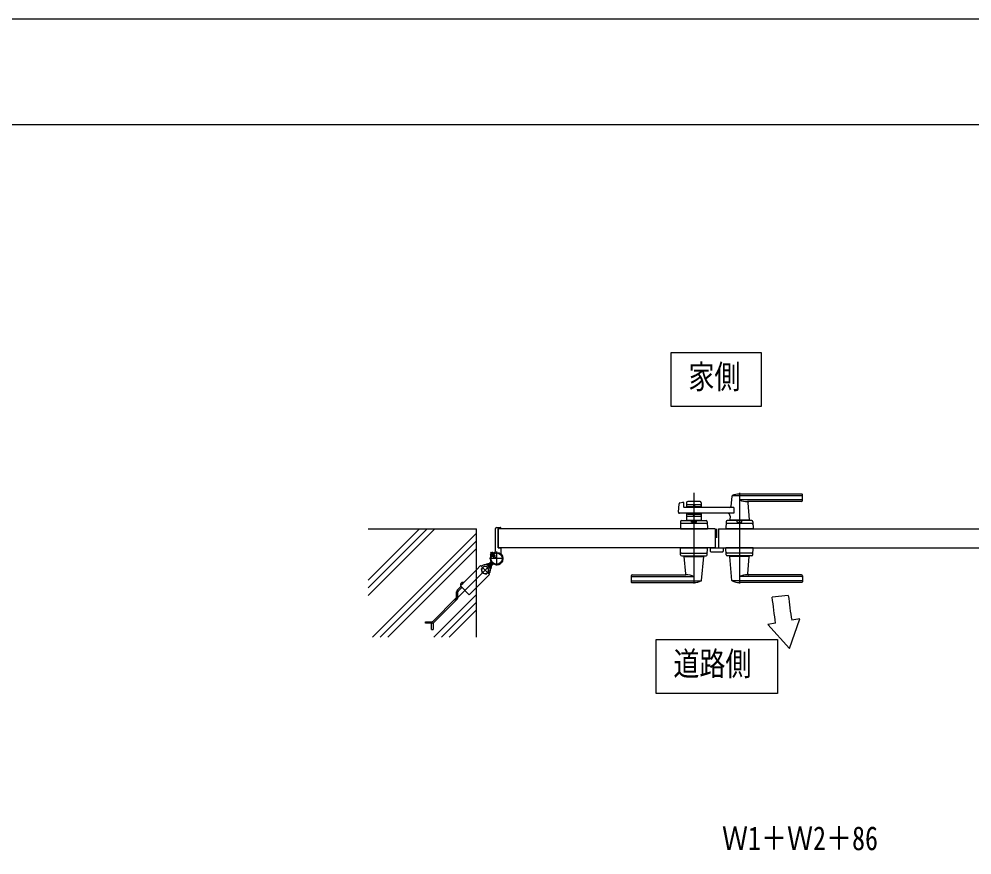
# Model space of a CAD drawing. Units: millimetres, scale not verified. Extents: x -4205 to 4205, y -2970 to 2970.
# Drawn here: x -2448 to -690, y 1428 to 2970 of the extents above; entities that cross this region are included whole.
import ezdxf
from ezdxf.enums import TextEntityAlignment as Align

# ---------------------------------------------------------------- set-up
doc = ezdxf.new("R2010")
doc.units = ezdxf.units.MM
doc.header["$LTSCALE"] = 12
for name, color, linetype in [('0-2_USER1', 3, 'Continuous'), ('0-3_YKK_12', 2, 'Continuous'), ('0-4_YKK_A1', 4, 'Continuous'), ('0-5_YKK_D', 6, 'Continuous'), ('0-6_YKK_ZWAK', 7, 'Continuous')]:
    doc.layers.add(name, color=color, linetype=linetype)
doc.styles.add('ＭＳ ゴシック', font='')
doc.styles.get('ＭＳ ゴシック').set_extended_font_data('MS Gothic')

msp = doc.modelspace()

# ---------------------------------------------------------------- linework, layer by layer
at = {"layer": '0-2_USER1'}
for points in [[(-1245.3, 2255.26), (-1245.3, 2355.26), (-1078.9, 2355.26), (-1078.9, 2255.26)], [(-1272.98, 1726.04), (-1272.98, 1826.04), (-1048.98, 1826.04), (-1048.98, 1726.04)]]:
    msp.add_lwpolyline(points, close=True, dxfattribs=at)
at = {"layer": '0-3_YKK_12'}
msp.add_line((-1160.98, 2013), (-1160.98, 2030), dxfattribs=at)
at = {"layer": '0-4_YKK_A1'}
for p, q in [((-1202.98, 2096), (-1202.98, 1929)), ((-1118.98, 2096), (-1118.98, 1929)), ((-1003.98, 2094), (-1118.98, 2094)), ((-1002.98, 2082), (-1002.98, 2093)), ((-1231.81, 2060.66), (-1230.59, 2076.07)), ((-1229.08, 2077.85), (-1223.66, 2079.2)), ((-1222.42, 2078.28), (-1222.03, 2070.45)), ((-1216.48, 2078), (-1216.48, 2069.5)), ((-1216.48, 2075), (-1189.48, 2075)), ((-1191.48, 2080), (-1214.48, 2080)), ((-1189.48, 2078), (-1189.48, 2069.5)), ((-1133.03, 2090.39), (-1134.73, 2071.31)), ((-1003.98, 2090.98), (-1132.77, 2090.98)), ((-1003.98, 2083.33), (-1118.98, 2083.33)), ((-1004.98, 2080), (-1104, 2080)), ((-1103.81, 2077.81), (-1101.01, 2046.32)), ((-1129.42, 2069.5), (-1221.03, 2069.5)), ((-1216.48, 2058.5), (-1216.48, 2045)), ((-1214.48, 2071), (-1205.39, 2071)), ((-1214.48, 2057), (-1205.39, 2057)), ((-1203.33, 2072.65), (-1204.69, 2071.29)), ((-1203.33, 2055.35), (-1204.69, 2056.71)), ((-1202.62, 2072.65), (-1201.27, 2071.29)), ((-1202.62, 2055.35), (-1201.27, 2056.71)), ((-1200.56, 2071), (-1191.48, 2071)), ((-1200.56, 2057), (-1191.48, 2057)), ((-1189.48, 2058.5), (-1189.48, 2045)), ((-1227.54, 2043.07), (-1227.98, 2030)), ((-1180.25, 2040), (-1225.71, 2040)), ((-1225.55, 2045), (-1180.41, 2045)), ((-1216.48, 2053), (-1189.48, 2053)), ((-1189.48, 2045), (-1216.48, 2045)), ((-1198.48, 2042.2), (-1198.48, 2045)), ((-1178.42, 2043.07), (-1177.98, 2030)), ((-1143.54, 2043.07), (-1143.98, 2030)), ((-1096.25, 2040), (-1141.71, 2040)), ((-1096.41, 2045), (-1141.55, 2045)), ((-1100.98, 2045.99), (-1136.98, 2045.99)), ((-1136.98, 2045), (-1136.98, 2045.99)), ((-1136.35, 2053.05), (-1136.95, 2046.32)), ((-1101.31, 2045.99), (-1136.65, 2045.99)), ((-1133.98, 2045.99), (-1136.15, 2045.99)), ((-1123.48, 2042.2), (-1123.48, 2045)), ((-1101.31, 2045.99), (-1103.98, 2045.99)), ((-1100.98, 2045), (-1100.98, 2045.99)), ((-1094.42, 2043.07), (-1093.98, 2030)), ((-1803.98, 2030), (-1603.98, 2030)), ((-1709.24, 2030), (-1803.98, 1935.25)), ((-1695.09, 2030), (-1803.98, 1921.11)), ((-1680.95, 2030), (-1803.98, 1906.97)), ((-1603.98, 2022.12), (-1796.1, 1830)), ((-1603.98, 1830), (-1603.98, 2030)), ((-1568.98, 1989.94), (-1568.98, 2030.5)), ((-1566.98, 2032.5), (-1559.98, 2032.5)), ((-1563.98, 1995), (-1563.98, 2030)), ((-1563.68, 2030.3), (-1559.48, 2030.3)), ((-1558.98, 2030.8), (-1558.98, 2031.5)), ((-1227.98, 2030), (-1177.98, 2030)), ((-1093.98, 2030), (-1143.98, 2030)), ((-1603.98, 2007.98), (-1781.96, 1830)), ((-1603.98, 1993.83), (-1767.81, 1830)), ((-1578.53, 1986.55), (-1568.47, 1976.49)), ((-1566.98, 1988), (-1566.98, 1962)), ((-1563.68, 1994.7), (-1559.48, 1994.7)), ((-1558.98, 1994.2), (-1558.98, 1985.16)), ((-1227.54, 1981.93), (-1227.98, 1995)), ((-1227.98, 1995), (-1177.98, 1995)), ((-1178.42, 1981.93), (-1177.98, 1995)), ((-1172.98, 1995), (-1172.98, 1988.5)), ((-1172.98, 1995), (-1148.98, 1995)), ((-1171.98, 1987.5), (-1149.98, 1987.5)), ((-1148.98, 1995), (-1148.98, 1988.5)), ((-1143.54, 1981.93), (-1143.98, 1995)), ((-1093.98, 1995), (-1143.98, 1995)), ((-1094.42, 1981.93), (-1093.98, 1995)), ((-1553.98, 1975), (-1579.98, 1975)), ((-1579.63, 1965.18), (-1576.4, 1968.41)), ((-1578.39, 1963.59), (-1573.73, 1968.25)), ((-1575.3, 1981.42), (-1576.06, 1982.18)), ((-1575.7, 1980.89), (-1572.28, 1977.47)), ((-1571.82, 1977.94), (-1575.3, 1981.42)), ((-1573.4, 1983.32), (-1574.16, 1984.08)), ((-1569.92, 1979.84), (-1573.4, 1983.32)), ((-1569.46, 1980.3), (-1572.87, 1983.71)), ((-1572.28, 1977.47), (-1569.46, 1980.3)), ((-1225.71, 1985), (-1180.25, 1985)), ((-1225.55, 1980), (-1180.41, 1980)), ((-1220.98, 1980), (-1220.98, 1979)), ((-1220.98, 1979), (-1184.98, 1979)), ((-1218.15, 1947.18), (-1220.96, 1978.67)), ((-1188.93, 1934.6), (-1185.01, 1978.67)), ((-1184.98, 1980), (-1184.98, 1979)), ((-1096.25, 1985), (-1141.71, 1985)), ((-1096.41, 1980), (-1141.55, 1980)), ((-1136.98, 1980), (-1136.98, 1979)), ((-1100.98, 1979), (-1136.98, 1979)), ((-1133.03, 1934.6), (-1136.95, 1978.67)), ((-1103.81, 1947.18), (-1101, 1978.67)), ((-1100.98, 1980), (-1100.98, 1979)), ((-1581.48, 1960.5), (-1644.07, 1897.91)), ((-1595.26, 1960.86), (-1596.4, 1961.99)), ((-1590.14, 1961.04), (-1595.44, 1955.73)), ((-1595.44, 1955.73), (-1593.5, 1948.48)), ((-1594.91, 1960.5), (-1581.48, 1947.07)), ((-1582.89, 1959.09), (-1590.14, 1961.04)), ((-1586.25, 1946.54), (-1580.94, 1951.84)), ((-1579.63, 1965.18), (-1583.22, 1965.18)), ((-1583.22, 1963.18), (-1579.38, 1963.18)), ((-1580.94, 1951.84), (-1582.89, 1959.09)), ((-1578.8, 1958.76), (-1578.8, 1962.6)), ((-1576.8, 1962.35), (-1573.57, 1965.58)), ((-1576.8, 1962.35), (-1576.8, 1958.76)), ((-1575.82, 1963.33), (-1575.11, 1962.63)), ((-1575.11, 1962.63), (-1572.71, 1965.03)), ((-1593.5, 1948.48), (-1586.25, 1946.54)), ((-1579.99, 1945.58), (-1581.12, 1946.72)), ((-1318.98, 1943), (-1318.98, 1932)), ((-1317.98, 1941.67), (-1202.98, 1941.67)), ((-1317.98, 1934.02), (-1189.19, 1934.02)), ((-1316.98, 1945), (-1217.96, 1945)), ((-1003.98, 1934.02), (-1132.77, 1934.02)), ((-1003.98, 1941.67), (-1118.98, 1941.67)), ((-1004.98, 1945), (-1104, 1945)), ((-1002.98, 1943), (-1002.98, 1932)), ((-1639.61, 1916.51), (-1632.74, 1923.38)), ((-1637.6, 1914.85), (-1630.9, 1921.54)), ((-1633.23, 1928.11), (-1631.4, 1927.48)), ((-1632.81, 1925.57), (-1633.08, 1926.03)), ((-1631.75, 1926.63), (-1632.81, 1925.57)), ((-1628.92, 1929.46), (-1631.75, 1926.63)), ((-1631.4, 1927.48), (-1630.15, 1927.86)), ((-1630.4, 1930.94), (-1629.77, 1929.11)), ((-1629.77, 1929.11), (-1630.15, 1927.86)), ((-1628.92, 1929.46), (-1627.86, 1930.52)), ((-1627.86, 1930.52), (-1628.32, 1930.79)), ((-1317.98, 1931), (-1202.98, 1931)), ((-1003.98, 1931), (-1118.98, 1931)), ((-1684.64, 1859.18), (-1641.37, 1902.45)), ((-1682.98, 1857.17), (-1639.36, 1900.78)), ((-1603.98, 1908.98), (-1682.96, 1830)), ((-1640.79, 1903.86), (-1640.79, 1913.68)), ((-1638.19, 1903.61), (-1638.19, 1913.43)), ((-1028.98, 1906.81), (-1058.81, 1903.63)), ((-1603.98, 1894.84), (-1668.82, 1830)), ((-1603.98, 1880.7), (-1654.68, 1830)), ((-1026.64, 1808.9), (-1007.77, 1863.84)), ((-1007.77, 1863.84), (-1022.54, 1861.23)), ((-1698.29, 1858.59), (-1686.05, 1858.59)), ((-1698.29, 1855.99), (-1698.29, 1858.59)), ((-1685.8, 1855.99), (-1698.29, 1855.99)), ((-1686.75, 1844.45), (-1686.75, 1855.99)), ((-1684.15, 1856.35), (-1684.15, 1844.45)), ((-1052.52, 1855.95), (-1066.86, 1853.42)), ((-1026.64, 1808.9), (-1066.86, 1853.42)), ((-1686.75, 1844.45), (-1684.15, 1844.45))]:
    msp.add_line(p, q, dxfattribs=at)
for points in [[(-1129.42, 2069.5), (-1129.42, 2058.5), (-1229.81, 2058.5)], [(-1198.48, 2042.2), (-1207.48, 2042.2), (-1207.48, 2045)], [(-1123.48, 2042.2), (-1114.48, 2042.2), (-1114.48, 2045)], [(-1163.98, 2030), (-1163.98, 1995), (-1563.98, 1995)], [(-1163.98, 2030), (-1563.98, 2030), (-1563.98, 1995)], [(-1157.98, 2030), (-1157.98, 1995), (-357.98, 1995)], [(-1157.98, 2030), (-357.98, 2030), (-357.98, 1995)], [(-1575.29, 1986.28), (-1574.58, 1984.23), (-1574.97, 1982.98)], [(-1573.7, 1984.55), (-1572.64, 1985.61), (-1573.9, 1986.33)], [(-1578.65, 1966.16), (-1579.35, 1966.87), (-1576.95, 1969.27)], [(-1576.53, 1981.72), (-1577.59, 1980.66), (-1578.31, 1981.92)], [(-1578.26, 1983.31), (-1576.21, 1982.6), (-1574.97, 1982.98)], [(-1572.87, 1983.71), (-1573.7, 1984.55), (-1576.53, 1981.72), (-1575.7, 1980.89)], [(-1596.4, 1961.99), (-1603.98, 1954.4), (-1633.87, 1924.51), (-1617.47, 1908.11)], [(-1617.47, 1908.11), (-1603.98, 1921.6), (-1579.99, 1945.58)]]:
    msp.add_lwpolyline(points, dxfattribs=at)
for radius in [11.5, 10.35]:
    msp.add_circle((-1566.98, 1975), radius, dxfattribs=at)
for centre, radius, start, end in [((-1132.04, 2090.31), 1, 113.30607, 174.91858), ((-1118.98, 2060), 34, 90, 113.30607), ((-1003.98, 2093), 1, 0, 90), ((-1228.6, 2075.91), 2, 104.03624, 175.49449), ((-1223.42, 2078.23), 1, 2.86241, 104.03624), ((-1214.48, 2078), 2, 90, 180), ((-1191.48, 2078), 2, 0, 90), ((-1105.19, 2109.98), 30, 242.63879, 272.27092), ((-1101.82, 2078), 2, 90, 185.08142), ((-1004.98, 2082), 2, 270, 0), ((-1003.98, 2089.98), 1, 0, 90), ((-1003.98, 2084.33), 1, 270, 0), ((-1229.81, 2060.5), 2, 175.49449, 270), ((-1221.03, 2070.5), 1, 182.86241, 270), ((-1214.48, 2073), 2, 180, 270), ((-1214.48, 2055), 2, 90, 180), ((-1205.39, 2072), 1, 270, 315), ((-1205.39, 2056), 1, 45, 90), ((-1202.98, 2072.29), 0.5, 45, 135), ((-1200.56, 2072), 1, 225, 270), ((-1200.56, 2056), 1, 90, 135), ((-1191.48, 2073), 2, 270, 0), ((-1191.48, 2055), 2, 0, 90), ((-1141.33, 2053.49), 5, 354.91858, 90), ((-1136.72, 2071.49), 2, 270, 354.91858), ((-1225.71, 2038), 2, 90, 178.09085), ((-1225.55, 2043), 2, 90, 178.09085), ((-1202.98, 2055.71), 0.5, 225, 315), ((-1180.41, 2043), 2, 1.90915, 90), ((-1180.25, 2038), 2, 1.90915, 90), ((-1141.71, 2038), 2, 90, 178.09085), ((-1141.55, 2043), 2, 90, 178.09085), ((-1136.65, 2046.29), 0.3, 174.91858, 270), ((-1101.31, 2046.29), 0.3, 270, 5.08142), ((-1096.41, 2043), 2, 1.90915, 90), ((-1096.25, 2038), 2, 1.90915, 90), ((-1566.98, 2030.5), 2, 90, 180), ((-1563.68, 2030), 0.3, 90, 180), ((-1559.98, 2031.5), 1, 360, 90), ((-1559.48, 2030.8), 0.5, 270, 360), ((-1570.59, 1978.61), 9, 120.9647, 149.0353), ((-1574.55, 1985.21), 1.3, 60, 120.9647), ((-1573.98, 1989.94), 5, 295.10278, 359.99998), ((-1563.68, 1995), 0.3, 180, 270), ((-1559.48, 1994.2), 0.5, 360, 90), ((-1225.71, 1987), 2, 181.90915, 270), ((-1180.25, 1987), 2, 270, 358.09085), ((-1171.98, 1988.5), 1, 180, 270), ((-1149.98, 1988.5), 1, 270, 360), ((-1141.71, 1987), 2, 181.90915, 270), ((-1096.25, 1987), 2, 270, 358.09085), ((-1577.19, 1982.57), 1.3, 149.0353, 210), ((-1566.98, 1975), 11.5, 115.10278, 38.01228), ((-1553.98, 1985.16), 5, 180, 218.01228), ((-1225.55, 1982), 2, 181.90915, 270), ((-1220.66, 1978.7), 0.3, 90, 185.08142), ((-1185.31, 1978.7), 0.3, 354.91858, 90), ((-1180.41, 1982), 2, 270, 358.09085), ((-1141.55, 1982), 2, 181.90915, 270), ((-1136.65, 1978.7), 0.3, 90, 185.08142), ((-1101.3, 1978.7), 0.3, 354.91858, 90), ((-1096.41, 1982), 2, 270, 358.09085), ((-1588.19, 1953.79), 10, 315, 135), ((-1588.19, 1953.79), 6.5, 84.54354, 275.45646), ((-1588.19, 1953.79), 6.5, 275.45646, 84.54354), ((-1583.22, 1960.18), 5, 90, 135.40999), ((-1583.22, 1960.18), 3, 90, 110.54093), ((-1579.38, 1964.58), 1.4, 270, 315), ((-1581.8, 1958.76), 3, 339.45907, 0), ((-1577.4, 1962.6), 1.4, 135, 180), ((-1581.8, 1958.76), 5, 314.59001, 0), ((-1316.98, 1943), 2, 90, 180), ((-1317.98, 1940.67), 1, 90, 180), ((-1317.98, 1935.02), 1, 180, 270), ((-1220.15, 1947), 2, 270, 5.08142), ((-1216.77, 1915.02), 30, 62.63879, 92.27092), ((-1202.98, 1965), 34, 270, 293.30607), ((-1189.93, 1934.69), 1, 293.30607, 354.91858), ((-1132.03, 1934.69), 1, 185.08142, 246.69393), ((-1118.98, 1965), 34, 246.69393, 270), ((-1105.19, 1915.02), 30, 87.72908, 117.36121), ((-1101.81, 1947), 2, 174.91858, 270), ((-1004.98, 1943), 2, 0, 90), ((-1003.98, 1940.67), 1, 0, 90), ((-1003.98, 1935.02), 1, 270, 0), ((-1636.79, 1913.68), 4, 135, 180), ((-1631.09, 1927.18), 2.3, 171.88409, 210), ((-1629.21, 1926.92), 4.2, 98.11591, 171.88409), ((-1629.47, 1928.8), 2.3, 60, 98.11591), ((-1317.98, 1932), 1, 180, 270), ((-1003.98, 1932), 1, 270, 0), ((-1642.79, 1903.86), 2, 315, 0), ((-1642.19, 1903.61), 4, 315, 0), ((-1636.19, 1913.43), 2, 135, 180), ((-9053.61, 824.05), 8067.36, 7.34884, 7.69047), ((-359.49, 1978.13), 673.28, 186.08068, 189.99886), ((-1686.05, 1860.59), 2, 270, 315), ((-1685.8, 1859.99), 4, 270, 315)]:
    msp.add_arc(centre, radius, start, end, dxfattribs=at)
at = {"layer": '0-6_YKK_ZWAK'}
msp.add_line((3895.02, 2775), (-3904.98, 2775), dxfattribs=at)
msp.add_lwpolyline([(-4205, -2970), (4205, -2970), (4205, 2970), (-4205, 2970)], close=True, dxfattribs=at)

# ---------------------------------------------------------------- texts
at = {"layer": '0-2_USER1', "style": 'ＭＳ ゴシック', "width": 0.8}
for s, p in [('家側', (-1213.3, 2275.26)), ('道路側', (-1240.98, 1746.04))]:
    msp.add_text(s, height=43.99, dxfattribs=at).set_placement(p, align=Align.BOTTOM_LEFT)
at = {"layer": '0-5_YKK_D', "style": 'ＭＳ ゴシック', "width": 0.8}
msp.add_text('Ｗ1＋Ｗ2＋86', height=43.99, dxfattribs=at).set_placement((-1151.38, 1424.09), align=Align.BOTTOM_LEFT)

doc.saveas('drawing.dxf')
